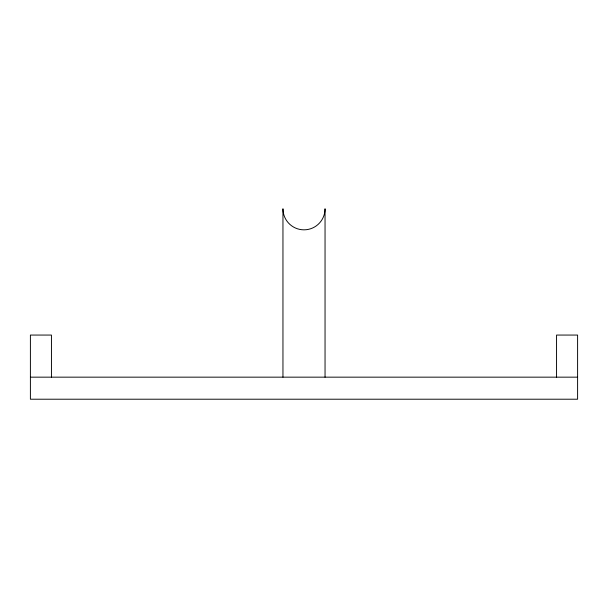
<?xml version="1.0" encoding="UTF-8"?>
<svg xmlns="http://www.w3.org/2000/svg" width="608" height="608" viewBox="0 0 608 608"><rect width="100%" height="100%" fill="white"/><g stroke="black" fill="none" stroke-linecap="round" stroke-linejoin="round"><path stroke-width="0.91" d="M30.4 377.158L577.6 377.158M556.556 377.158L556.556 335.061L577.6 335.061L577.6 399.213L30.4 399.213L30.4 335.061L51.444 335.061L51.444 377.158M325.044 377.158L325.044 208.787A21.044 21.044 0 0 1 304 229.832A21.044 21.044 0 0 1 282.956 208.787L282.956 377.158"/></g></svg>
